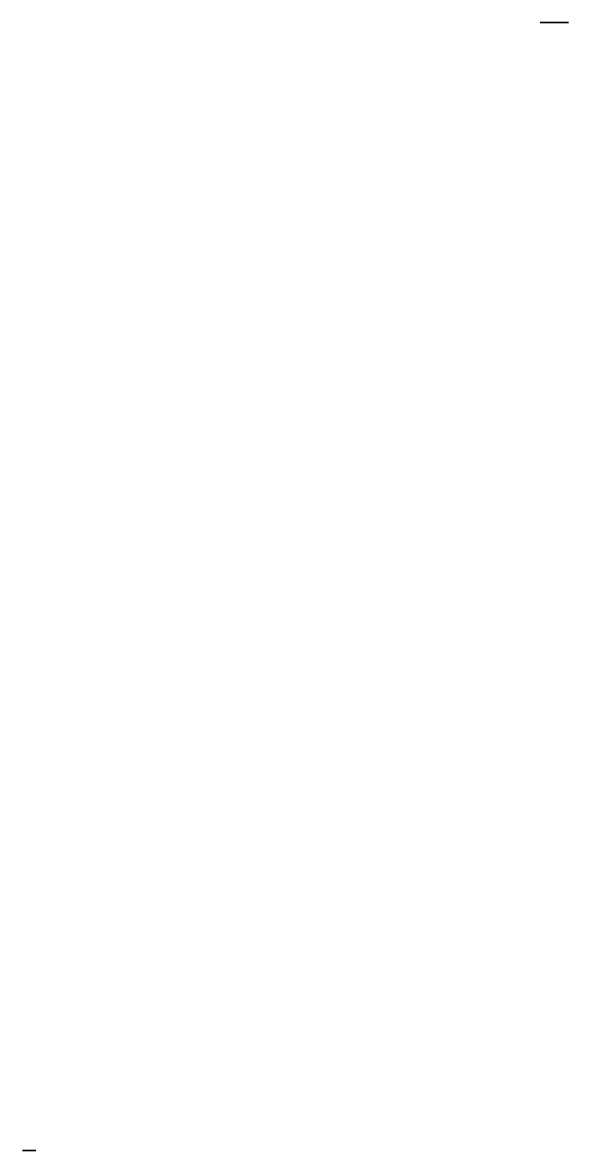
# Model space of a CAD drawing. Header units: millimetres. Extents: x 166 to 239, y -73 to 79.
import ezdxf

# ---------------------------------------------------------------- set-up
doc = ezdxf.new("R2010")
doc.units = ezdxf.units.MM
doc.layers.add('CanisterCap', color=5, linetype='Continuous')

msp = doc.modelspace()

# ---------------------------------------------------------------- linework, layer by layer
at = {"layer": 'CanisterCap', "extrusion": (0, -1, 2.22045e-16), "elevation": -79.28}
msp.add_lwpolyline([(235.47, -1.4), (237.27, 0), (239.27, 0), (239.27, -2.8), (237.27, -2.8), (235.47, -1.4)], close=True, dxfattribs=at)
at = {"layer": 'CanisterCap', "extrusion": (6.12323e-17, 1, 2.22045e-16), "elevation": -72.92}
msp.add_lwpolyline([(-167.41, 0), (-165.61, -1.4), (-167.41, -2.8), (-167.41, 0)], close=True, dxfattribs=at)

doc.saveas('drawing.dxf')
